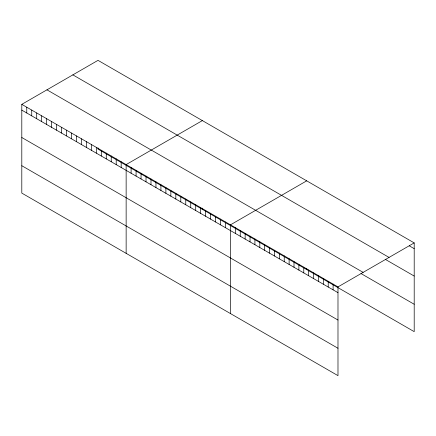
<?xml version="1.0" encoding="UTF-8"?>
<svg xmlns="http://www.w3.org/2000/svg" width="436" height="436" viewBox="0 0 436 436"><rect width="100%" height="100%" fill="white"/><g stroke="black" fill="none" stroke-linecap="round" stroke-linejoin="round"><path stroke-width="0.65" d="M21.8 104.351L337.987 286.904L337.987 375.647L21.8 193.099L21.8 104.351L98.013 60.353L414.2 242.901L414.2 331.649L98.013 149.096L98.013 147.88M202.353 120.592L126.14 164.595L126.14 253.343M306.699 180.836L230.481 224.834L230.481 313.582M337.987 286.904L414.2 242.901M409.311 245.85L414.2 248.667M72.861 74.872L389.048 257.42M385.424 259.436L414.2 276.053M46.952 89.832L363.139 272.38M360.992 273.546L414.2 304.263M21.8 110.123L337.987 292.67M21.8 137.504L337.987 320.051M21.8 165.718L337.987 348.266M333.099 284.081L333.099 289.847M328.215 281.258L328.215 287.03M323.327 278.44L323.327 284.207M318.438 275.617L318.438 281.383M313.555 272.794L313.555 278.566M308.666 269.977L308.666 275.743M306.699 268.363L306.699 269.579M303.778 267.154L303.778 272.92M298.894 264.33L298.894 270.102M294.006 261.513L294.006 267.279M289.123 258.69L289.123 264.461M284.234 255.867L284.234 261.638M279.345 253.049L279.345 258.815M274.462 250.226L274.462 255.997M269.573 247.403L269.573 253.174M264.69 244.585L264.69 250.351M259.802 241.762L259.802 247.534M254.913 238.939L254.913 244.71M250.03 236.121L250.03 241.887M245.141 233.298L245.141 239.07M240.258 230.481L240.258 236.247M235.369 227.657L235.369 233.424M225.516 221.968L225.516 227.734M220.545 219.101L220.545 224.867M215.575 216.229L215.575 222M210.61 213.362L210.61 219.128M205.639 210.49L205.639 216.261M202.353 208.125L202.353 209.34M200.669 207.623L200.669 213.395M195.704 204.757L195.704 210.523M190.734 201.884L190.734 207.656M185.763 199.018L185.763 204.789M180.798 196.151L180.798 201.917M175.828 193.279L175.828 199.05M170.858 190.412L170.858 196.178M165.893 187.545L165.893 193.311M160.922 184.673L160.922 190.445M155.952 181.807L155.952 187.573M150.987 178.94L150.987 184.706M146.016 176.068L146.016 181.839M141.046 173.201L141.046 178.967M136.081 170.334L136.081 176.1M131.111 167.462L131.111 173.234M121.175 161.729L121.175 167.495M116.205 158.857L116.205 164.628M111.235 155.99L111.235 161.756M106.264 153.118L106.264 158.889M101.299 150.251L101.299 156.023M96.329 147.384L96.329 153.15M91.358 144.512L91.358 150.284M86.393 141.645L86.393 147.417M81.423 138.779L81.423 144.545M76.453 135.907L76.453 141.678M71.488 133.04L71.488 138.806M66.517 130.173L66.517 135.939M61.547 127.301L61.547 133.073M56.582 124.434L56.582 130.201M51.612 121.568L51.612 127.334M46.641 118.696L46.641 124.467M41.676 115.829L41.676 121.595M36.706 112.962L36.706 118.728M31.735 110.09L31.735 115.862M26.77 107.223L26.77 112.989"/></g></svg>
